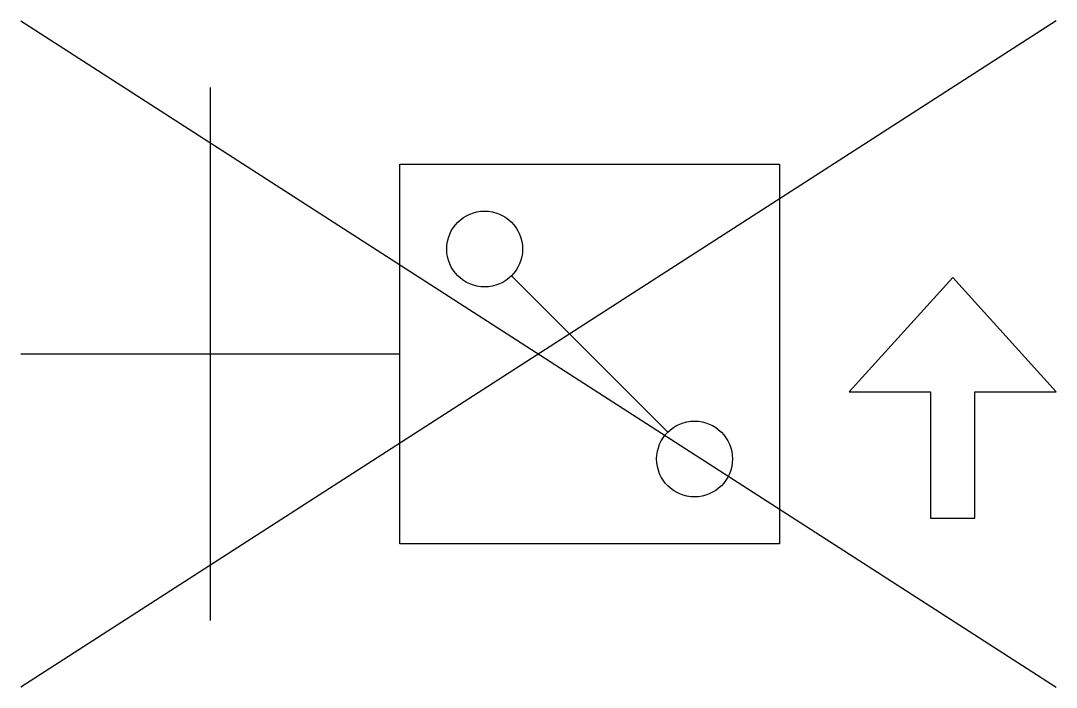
# Model space of a CAD drawing. Header units: metres. Extents: x 0 to 8.19, y -2.64 to 2.64.
import ezdxf

# ---------------------------------------------------------------- set-up
doc = ezdxf.new("R2010")
doc.units = ezdxf.units.M

msp = doc.modelspace()

# ---------------------------------------------------------------- linework, layer by layer
for p, q in [((8.1944, 2.637), (0, -2.637)), ((0, 2.637), (8.1944, -2.637)), ((1.5, 2.1096), (1.5, -2.1096)), ((3.8831, 0.6184), (5.1199, -0.6184)), ((1.5, 0), (0, 0)), ((3, 0), (1.5, 0))]:
    msp.add_line(p, q)
for points in [[(3, 1.5015), (6.003, 1.5015), (6.003, -1.5015), (3, -1.5015)], [(7.1993, -1.2999), (7.5498, -1.2999), (7.5498, -0.2999), (8.1944, -0.2999), (7.3745, 0.6054), (6.5547, -0.2999), (7.1993, -0.2999)]]:
    msp.add_lwpolyline(points, close=True)
for centre in [(3.671, 0.8305), (5.332, -0.8305)]:
    msp.add_circle(centre, 0.3)

doc.saveas('drawing.dxf')
